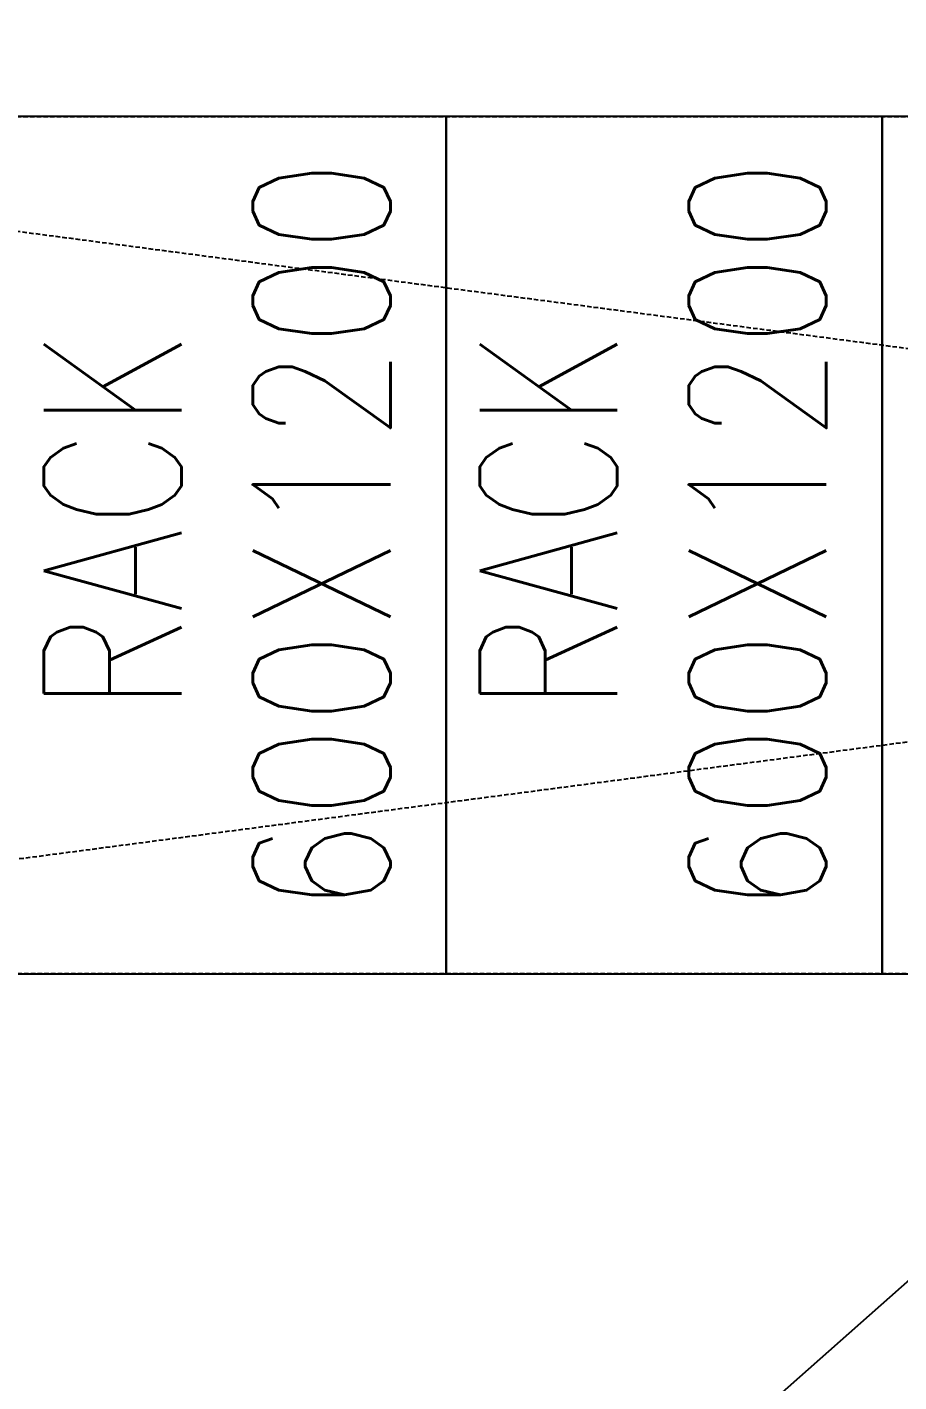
# Model space of a CAD drawing. Extents: x 225000 to 2157367, y 208400 to 840900.
# Drawn here: x 501959 to 503179, y 414831 to 416727 of the extents above; entities that cross this region are included whole.
import ezdxf

# ---------------------------------------------------------------- set-up
doc = ezdxf.new("R2010")
doc.units = 0
doc.header["$LTSCALE"] = 10
doc.linetypes.add('XFDP20-DC-PH1$0$HIDDEN2', pattern=[0.1875, 0.125, -0.0625])
doc.layers.add('XFDP20-DC-PH1$0$A-EQ (PH2)', color=15, linetype='XFDP20-DC-PH1$0$HIDDEN2')
doc.layers.add('XFM2Q20-DC$0$RACK-DC1-600X1200', color=6, linetype='Continuous')
doc.styles.add('XFM2Q20-DC$0$XOL30-HVAC-EQ-L194205$0$Standard', font='txt.shx', dxfattribs={"width": 0.8, "bigfont": 'chineset.shx'})

# ---------------------------------------------------------------- blocks, each defined once
blk = doc.blocks.new('Data Center Layout_L20')
blk.add_line((511825.59, 222602.31), (498925.59, 211202.31))
blk = doc.blocks.new('XFDP20-DC-PH1')
at = {"layer": 'XFDP20-DC-PH1$0$A-EQ (PH2)', "ltscale": 5}
for p, q in [((509845.6, 216602.3), (500725.6, 215402.3)), ((500725.6, 216602.3), (509845.6, 215402.3))]:
    blk.add_line(p, q, dxfattribs=at)
blk.add_lwpolyline([(509845.6, 215402.3), (500725.6, 215402.3), (500725.6, 216602.3), (509845.6, 216602.3)], close=True, dxfattribs=at)
blk = doc.blocks.new('XFM2Q20-DC')
at = {"layer": 'XFM2Q20-DC$0$RACK-DC1-600X1200'}
for p, q in [((502545.6, 215402.3), (502545.6, 216602.3)), ((502545.6, 216602.3), (502545.6, 216002.3)), ((503155.6, 215402.3), (503155.6, 216602.3)), ((503155.6, 216602.3), (503155.6, 216002.3)), ((501935.6, 215402.3), (502545.6, 215402.3)), ((502545.6, 215402.3), (503155.6, 215402.3)), ((503155.6, 215402.3), (503765.6, 215402.3))]:
    blk.add_line(p, q, dxfattribs=at)
for points in [[(502545.6, 216602.3), (501935.6, 216602.3), (501935.6, 215402.3), (502545.6, 215402.3)], [(503155.6, 216602.3), (502545.6, 216602.3), (502545.6, 215402.3), (503155.6, 215402.3)], [(503765.6, 216602.3), (503155.6, 216602.3), (503155.6, 215402.3), (503765.6, 215402.3)]]:
    blk.add_lwpolyline(points, close=True, dxfattribs=at)
at = {"color": 53, "style": 'XFM2Q20-DC$0$XOL30-HVAC-EQ-L194205$0$Standard', "width": 0.8}
for s, p in [('600X1200', (502467.4, 215486.4, 0)), ('600X1200', (503077.4, 215486.4, 0)), ('RACK', (502175, 215768.6, 0)), ('RACK', (502785, 215768.6, 0))]:
    blk.add_text(s, height=192.55, rotation=90, dxfattribs=at).set_placement(p)

msp = doc.modelspace()

# ---------------------------------------------------------------- block references
for name in ['Data Center Layout_L20', 'XFDP20-DC-PH1', 'XFM2Q20-DC']:
    msp.add_blockref(name, (0, 200000))

doc.saveas('drawing.dxf')
